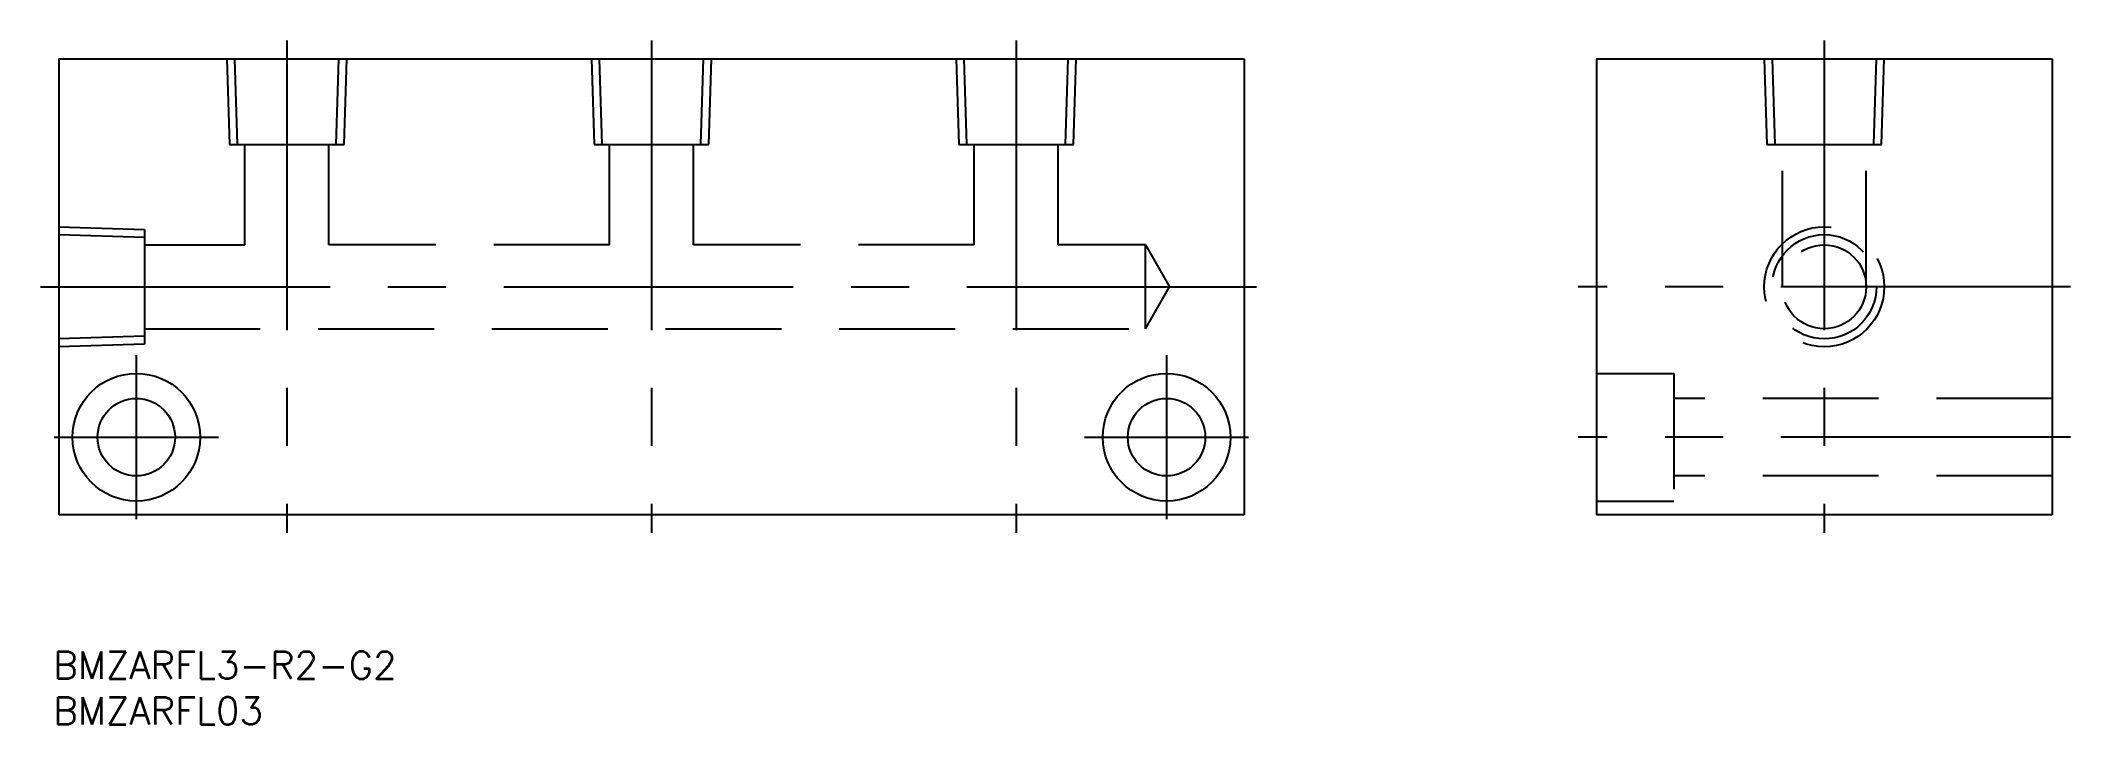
# Model space of a CAD drawing. Extents: x -2 to 221, y -23 to 52.
import ezdxf

# ---------------------------------------------------------------- set-up
doc = ezdxf.new("R2010")
doc.units = 0
doc.linetypes.add('CENTER', pattern=[50.8, 31.75, -6.35, 6.35, -6.35])
doc.linetypes.add('DASHED', pattern=[19.05, 12.7, -6.35])
doc.layers.get('0').update_dxf_attribs({"linetype": 'CONTINUOUS'})
doc.layers.add('CENTER', color=1, linetype='CONTINUOUS')
doc.styles.get("Standard").update_dxf_attribs({"font": 'txt.shx', "height": 3, "bigfont": 'bigfont.shx'})

# ---------------------------------------------------------------- blocks, each defined once
blk = doc.blocks.new('*U2')
at = {"color": 7, "linetype": 'CONTINUOUS'}
blk.add_text('BMZARFL3-R2-G2', height=3, dxfattribs=at).set_placement((-0.625, -18))
blk = doc.blocks.new('*U3')
at = {"color": 7, "linetype": 'CONTINUOUS'}
blk.add_text('BMZARFL03', height=3, dxfattribs=at).set_placement((-0.625, -23))

msp = doc.modelspace()

# ---------------------------------------------------------------- linework, layer by layer
at = {"color": 7, "linetype": 'CONTINUOUS'}
for p, q in [((0, 50), (130, 50)), ((0, 50), (0, 0)), ((130, 50), (130, 0)), ((168.64, 50), (218.64, 50)), ((168.64, 50), (168.64, 0)), ((218.64, 50), (218.64, 0)), ((130, 0), (0, 0)), ((218.64, 0), (168.64, 0))]:
    msp.add_line(p, q, dxfattribs=at)
at = {"color": 3, "linetype": 'DASHED'}
for p, q in [((18.42, 50), (18.72, 40.6)), ((19.28, 50), (19.57, 40.6)), ((30.43, 40.6), (30.72, 50)), ((31.28, 40.6), (31.58, 50)), ((58.42, 50), (58.72, 40.6)), ((59.28, 50), (59.57, 40.6)), ((70.43, 40.6), (70.72, 50)), ((71.28, 40.6), (71.58, 50)), ((98.42, 50), (98.72, 40.6)), ((99.28, 50), (99.57, 40.6)), ((110.43, 40.6), (110.72, 50)), ((111.28, 40.6), (111.58, 50)), ((187.06, 50), (187.35, 40.6)), ((187.91, 50), (188.21, 40.6)), ((199.07, 40.6), (199.36, 50)), ((199.92, 40.6), (200.21, 50)), ((18.72, 40.6), (31.28, 40.6)), ((20.4, 29.6), (20.4, 40.6)), ((29.6, 29.6), (29.6, 40.6)), ((58.72, 40.6), (71.28, 40.6)), ((60.4, 29.6), (60.4, 40.6)), ((69.6, 29.6), (69.6, 40.6)), ((98.72, 40.6), (111.28, 40.6)), ((100.4, 29.6), (100.4, 40.6)), ((109.6, 29.6), (109.6, 40.6)), ((187.35, 40.6), (199.92, 40.6)), ((189.04, 25), (189.04, 40.6)), ((198.24, 25), (198.24, 40.6)), ((0, 31.58), (9.4, 31.28)), ((9.4, 31.28), (9.4, 18.72)), ((0, 30.72), (9.4, 30.43)), ((9.4, 29.6), (20.4, 29.6)), ((60.4, 29.6), (29.6, 29.6)), ((100.4, 29.6), (69.6, 29.6)), ((119.18, 29.6), (109.6, 29.6)), ((119.18, 20.4), (119.18, 29.6)), ((119.18, 29.6), (121.84, 25)), ((119.18, 20.4), (121.84, 25)), ((9.4, 20.4), (119.18, 20.4)), ((9.4, 19.57), (0, 19.28)), ((9.4, 18.72), (0, 18.42)), ((168.64, 15.5), (177.14, 15.5)), ((177.14, 15.5), (177.14, 1.5)), ((218.64, 12.75), (177.14, 12.75)), ((218.64, 4.25), (177.14, 4.25)), ((168.64, 1.5), (177.14, 1.5))]:
    msp.add_line(p, q, dxfattribs=at)
for radius in [6.58, 5.72, 4.6]:
    msp.add_circle((193.64, 25), radius, dxfattribs=at)
at = {"color": 7, "linetype": 'CONTINUOUS'}
for centre, radius in [((8.5, 8.5), 7), ((121.5, 8.5), 7), ((8.5, 8.5), 4.25), ((121.5, 8.5), 4.25)]:
    msp.add_circle(centre, radius, dxfattribs=at)
at = {"layer": 'CENTER', "color": 1, "linetype": 'CENTER'}
for p, q in [((25, 52), (25, -2)), ((65, 52), (65, -2)), ((105, 52), (105, -2)), ((193.64, 52), (193.64, -2)), ((-2, 25), (132, 25)), ((220.64, 25), (166.64, 25)), ((8.5, 17.5), (8.5, -0.5)), ((121.5, 17.5), (121.5, -0.5)), ((-0.5, 8.5), (17.5, 8.5)), ((112.5, 8.5), (130.5, 8.5)), ((220.64, 8.5), (166.64, 8.5))]:
    msp.add_line(p, q, dxfattribs=at)

# ---------------------------------------------------------------- block references
at = {"color": 7, "linetype": 'CONTINUOUS'}
for name in ['*U2', '*U3']:
    msp.add_blockref(name, (0, 0), dxfattribs=at)

doc.saveas('drawing.dxf')
